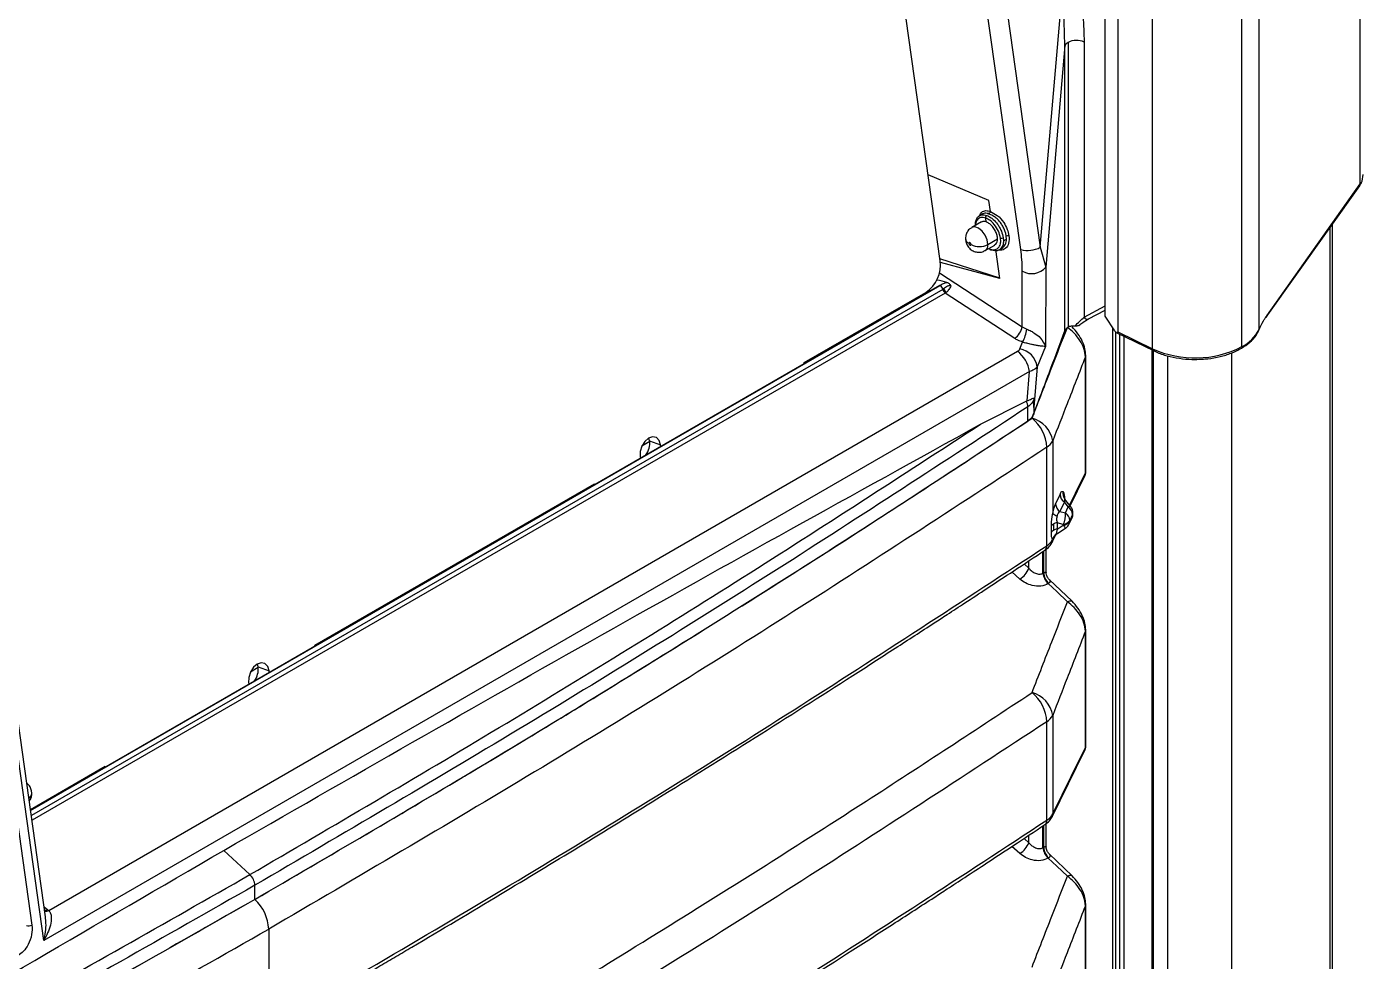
# Model space of a CAD drawing. Header units: millimetres. Extents: x -356 to 237, y 0 to 365.
# Drawn here: x -198.15 to -191.39, y 221.76 to 226.49 of the extents above; entities that cross this region are included whole.
import ezdxf

# ---------------------------------------------------------------- set-up
doc = ezdxf.new("R2010")
doc.units = ezdxf.units.MM

msp = doc.modelspace()

# ---------------------------------------------------------------- linework, layer by layer
at = {"color": 7, "linetype": 'Continuous', "lineweight": 25}
for p, q in [((-191.4011, 225.6903), (-191.4011, 231.466)), ((-191.9129, 224.9545), (-191.9129, 230.9479)), ((-192.4518, 224.8564), (-192.4518, 230.8498)), ((-191.9996, 224.8678), (-191.9996, 230.8612)), ((-192.6281, 230.7576), (-192.6281, 224.9418)), ((-192.6921, 225.0217), (-192.6921, 230.7207)), ((-193.5258, 225.3022), (-194.1119, 229.4783)), ((-193.1189, 225.3584), (-193.4863, 227.9768)), ((-193.3871, 227.9885), (-193.0197, 225.3701)), ((-193.0197, 225.3701), (-192.9042, 226.7061)), ((-192.8949, 226.3903), (-192.9042, 226.7061)), ((-192.8949, 226.3903), (-192.9918, 225.2693)), ((-192.8949, 224.9483), (-192.8949, 226.3903)), ((-192.8793, 226.4061), (-192.8793, 224.9656)), ((-192.7983, 226.4082), (-192.7983, 225.0162)), ((-191.3923, 225.7052), (-191.3861, 225.7381)), ((-193.28, 225.6067), (-193.5868, 225.7367)), ((-191.8768, 225.016), (-191.4041, 225.6817)), ((-191.874, 225.0242), (-191.4011, 225.6903)), ((-191.4027, 225.6838), (-191.394, 225.6986)), ((-191.4017, 225.6855), (-191.3999, 225.6921)), ((-193.2722, 225.5507), (-193.28, 225.6067)), ((-193.3116, 225.5394), (-193.3279, 225.5299)), ((-193.2847, 225.5396), (-193.2834, 225.5404)), ((-193.3177, 225.4983), (-193.3667, 225.47)), ((-193.2931, 225.4984), (-193.2959, 225.5181)), ((-191.5528, 214.2075), (-191.5528, 225.4723)), ((-191.5412, 214.2583), (-191.5412, 225.4886)), ((-193.2852, 225.384), (-193.2363, 225.4123)), ((-193.207, 225.418), (-193.206, 225.4032)), ((-193.206, 225.4032), (-193.191, 225.4119)), ((-193.191, 225.4119), (-193.192, 225.4267)), ((-193.2992, 225.3531), (-193.2502, 225.3814)), ((-193.2737, 225.3603), (-193.2805, 225.3639)), ((-193.2791, 225.3637), (-193.2738, 225.3606)), ((-193.2738, 225.3606), (-193.2747, 225.3672)), ((-193.2248, 225.2128), (-193.2452, 225.3582)), ((-193.2279, 225.3568), (-193.2117, 225.3661)), ((-193.0197, 225.3701), (-192.9918, 225.2693)), ((-193.2249, 225.2135), (-193.5273, 225.3124)), ((-193.2248, 225.2128), (-193.5248, 225.2924)), ((-192.9918, 225.2693), (-192.993, 224.8679)), ((-193.5298, 225.2414), (-193.1115, 224.9683)), ((-193.1115, 224.9683), (-193.1107, 225.2492)), ((-198.1272, 222.5226), (-193.5278, 225.1777)), ((-198.127, 222.5208), (-193.5261, 225.1769)), ((-193.5125, 225.1571), (-198.1234, 222.4953)), ((-193.5005, 225.1385), (-198.1201, 222.4717)), ((-194.2141, 224.7866), (-193.5989, 225.1418)), ((-193.5087, 225.1595), (-193.5125, 225.1571)), ((-193.1492, 224.9091), (-193.5005, 225.1385)), ((-198.0514, 221.9828), (-198.4837, 225.063)), ((-192.7983, 225.0162), (-192.6921, 225.0736)), ((-198.0601, 221.8632), (-198.505, 225.034)), ((-192.7759, 225.0075), (-192.6921, 225.0528)), ((-192.6429, 224.9477), (-192.6921, 225.0217)), ((-198.5456, 224.9724), (-198.1204, 221.942)), ((-193.1115, 224.9683), (-193.088, 224.9556)), ((-192.6539, 224.9643), (-192.6539, 213.2165)), ((-192.6397, 224.9443), (-192.6397, 213.1988)), ((-192.633, 224.9371), (-192.4477, 224.8473)), ((-192.6281, 224.9418), (-192.4518, 224.8564)), ((-192.617, 213.1878), (-192.617, 224.9293)), ((-193.1237, 224.8563), (-193.1095, 224.8908)), ((-192.993, 224.8679), (-193.0353, 224.7656)), ((-192.5967, 224.9195), (-192.5967, 213.1883)), ((-198.0354, 222.0151), (-193.1353, 224.8439)), ((-195.2918, 224.1599), (-194.1958, 224.7926)), ((-194.2001, 224.7947), (-194.1958, 224.7926)), ((-192.7916, 224.2288), (-192.7916, 224.8161)), ((-192.7899, 224.2362), (-192.7899, 224.8236)), ((-192.4551, 224.8508), (-192.4551, 213.1135)), ((-192.4507, 224.8487), (-192.4507, 213.1073)), ((-192.4497, 224.8482), (-192.4497, 213.1068)), ((-192.375, 213.0706), (-192.375, 224.8212)), ((-192.0533, 224.8351), (-192.0533, 213.1292)), ((-193.074, 224.7416), (-198.0601, 221.8632)), ((-194.2135, 224.7824), (-194.2141, 224.7866)), ((-193.0868, 224.5938), (-193.074, 224.7416)), ((-193.0353, 224.7656), (-193.0531, 224.5601)), ((-193.3226, 224.4748), (-193.091, 224.5922)), ((-193.091, 224.5922), (-193.0868, 224.5938)), ((-193.0829, 224.4913), (-193.0829, 224.563)), ((-193.0531, 224.5601), (-193.0531, 224.5276)), ((-194.9956, 224.3878), (-195.0355, 224.3648)), ((-194.996, 224.3915), (-194.9997, 224.4059)), ((-194.996, 224.3915), (-194.9403, 224.3707)), ((-192.957, 224.3908), (-192.957, 224.024)), ((-194.9397, 224.3632), (-194.9403, 224.3707)), ((-192.9866, 223.8608), (-192.9866, 224.3587)), ((-195.0443, 224.3106), (-195.0429, 224.3036)), ((-192.8695, 224.0628), (-192.795, 224.2143)), ((-196.6889, 223.3579), (-195.2747, 224.1743)), ((-195.2966, 224.1617), (-195.2918, 224.1599)), ((-195.2747, 224.1743), (-195.2741, 224.1701)), ((-192.9423, 224.0716), (-192.9199, 224.1199)), ((-192.898, 224.0822), (-192.9204, 224.034)), ((-192.8784, 224.0568), (-192.898, 224.0822)), ((-192.865, 224.057), (-192.8952, 224.0964)), ((-192.8926, 224.0262), (-192.8784, 224.0568)), ((-192.9204, 224.034), (-192.8926, 224.0262)), ((-192.8736, 223.9711), (-192.8594, 224.0016)), ((-192.8564, 224.0191), (-192.8706, 223.9886)), ((-192.8706, 223.9847), (-192.8564, 224.0152)), ((-192.8706, 223.9886), (-192.8706, 223.9847)), ((-192.8564, 224.0152), (-192.8564, 224.0191)), ((-192.8547, 224.0227), (-192.8547, 224.0266)), ((-192.964, 223.929), (-192.964, 223.9612)), ((-192.9604, 223.8778), (-192.9409, 223.9176)), ((-192.9536, 223.97), (-192.9536, 223.9379)), ((-192.9413, 223.9178), (-192.944, 223.9122)), ((-192.9035, 223.9686), (-192.9337, 223.977)), ((-192.9337, 223.977), (-192.9337, 223.9449)), ((-192.9337, 223.9449), (-192.9035, 223.9647)), ((-192.9328, 223.9232), (-192.8915, 223.9503)), ((-192.9035, 223.9647), (-192.9035, 223.9686)), ((-193.0777, 223.7463), (-193.0777, 223.7844)), ((-193.0076, 223.7205), (-193.0076, 223.8309)), ((-193.005, 223.8326), (-193.005, 223.722)), ((-193.0017, 223.7241), (-193.0017, 223.8348)), ((-192.9897, 223.7239), (-192.9897, 223.8441)), ((-193.1234, 223.6919), (-193.1633, 223.7278)), ((-193.1021, 223.7683), (-193.0777, 223.7463)), ((-193.0076, 223.7205), (-193.0056, 223.7217)), ((-192.8592, 223.5796), (-192.9749, 223.6897)), ((-192.7916, 222.8407), (-192.7916, 223.428)), ((-192.7899, 222.8481), (-192.7899, 223.4354)), ((-197.7667, 222.7312), (-196.6707, 223.3639)), ((-196.6883, 223.3537), (-196.6889, 223.3579)), ((-196.6749, 223.366), (-196.6707, 223.3639)), ((-196.9755, 223.2448), (-197.0154, 223.2218)), ((-196.9759, 223.2485), (-196.9796, 223.2629)), ((-196.9759, 223.2485), (-196.9202, 223.2277)), ((-196.9196, 223.2202), (-196.9202, 223.2277)), ((-197.0242, 223.1677), (-197.0228, 223.1606)), ((-192.9866, 222.4727), (-192.9866, 222.9706)), ((-192.957, 223.0027), (-192.957, 222.5042)), ((-192.9604, 222.4897), (-192.795, 222.8262)), ((-198.1279, 222.5272), (-197.7496, 222.7456)), ((-197.7714, 222.733), (-197.7667, 222.7312)), ((-197.7496, 222.7456), (-197.749, 222.7414)), ((-193.0076, 222.3324), (-193.0076, 222.4427)), ((-193.005, 222.4445), (-193.005, 222.3339)), ((-193.0017, 222.3359), (-193.0017, 222.4466)), ((-192.9897, 222.3357), (-192.9897, 222.456)), ((-193.1021, 222.3802), (-193.0777, 222.3582)), ((-193.0777, 222.3582), (-193.0777, 222.3963)), ((-197.0179, 222.1969), (-197.1502, 222.3194)), ((-193.1234, 222.3038), (-193.1633, 222.3397)), ((-193.0076, 222.3324), (-193.0056, 222.3336)), ((-192.8592, 222.1915), (-192.9749, 222.3016)), ((-196.9928, 222.0717), (-196.9928, 222.1433)), ((-198.0586, 222.0337), (-198.0418, 222.0205)), ((-192.7916, 221.4525), (-192.7916, 222.0398)), ((-192.7899, 221.46), (-192.7899, 222.0473)), ((-196.9226, 221.9218), (-196.9226, 221.4239))]:
    msp.add_line(p, q, dxfattribs=at)
at = {"color": 7, "linetype": 'Continuous', "lineweight": 25, "flags": 128}
for points in [[(-193.2852, 225.384), (-193.2888, 225.4072), (-193.2992, 225.4311), (-193.3147, 225.452), (-193.3329, 225.4667), (-193.3512, 225.473), (-193.3666, 225.4701)], [(-193.37, 225.384), (-193.3704, 225.3866), (-193.3716, 225.3893), (-193.3733, 225.3916), (-193.3753, 225.3932), (-193.3774, 225.3939), (-193.3791, 225.3936), (-193.3802, 225.3923), (-193.3807, 225.3902)], [(-193.3807, 225.3902), (-193.3802, 225.3876), (-193.3791, 225.3849), (-193.3774, 225.3826), (-193.3753, 225.381), (-193.3733, 225.3803), (-193.3716, 225.3806), (-193.3704, 225.3819), (-193.37, 225.384)], [(-194.9403, 224.3707), (-194.9478, 224.393), (-194.9619, 224.4073), (-194.9808, 224.4116), (-195.0013, 224.405), (-195.0205, 224.3886), (-195.0354, 224.3649), (-195.0438, 224.3375), (-195.0443, 224.3106)], [(-192.8717, 224.0657), (-192.8421, 224.126), (-192.7916, 224.2288)], [(-192.7916, 224.2288), (-192.7925, 224.2211), (-192.795, 224.2143)], [(-192.865, 224.057), (-192.8653, 224.0573), (-192.8673, 224.0584), (-192.8702, 224.0586), (-192.8739, 224.0581), (-192.8784, 224.0568)], [(-192.9571, 223.8907), (-192.9583, 223.8833), (-192.9604, 223.8777)], [(-192.8827, 223.5771), (-192.9367, 223.6285), (-192.9792, 223.6689)], [(-192.8827, 223.5771), (-192.8761, 223.5801), (-192.8701, 223.5818), (-192.865, 223.582), (-192.861, 223.5809), (-192.8593, 223.5796)], [(-196.9202, 223.2277), (-196.9276, 223.25), (-196.9418, 223.2644), (-196.9607, 223.2686), (-196.9812, 223.262), (-197.0004, 223.2456), (-197.0153, 223.2219), (-197.0237, 223.1946), (-197.0242, 223.1677)], [(-192.957, 222.5042), (-192.8644, 222.6926), (-192.7916, 222.8407)], [(-192.7916, 222.8407), (-192.7925, 222.833), (-192.795, 222.8262)], [(-192.957, 222.5042), (-192.958, 222.4965), (-192.9604, 222.4896)], [(-192.8827, 222.1889), (-192.9367, 222.2404), (-192.9792, 222.2808)], [(-192.8827, 222.1889), (-192.8761, 222.192), (-192.8701, 222.1937), (-192.865, 222.1939), (-192.861, 222.1928), (-192.8593, 222.1915)]]:
    msp.add_lwpolyline(points, dxfattribs=at)
at = {"color": 7, "linetype": 'Continuous', "lineweight": 25}
for centre, radius, start, end in [((-192.8366, 226.3232), 0.0932, 65.6937, 117.19415), ((-192.8623, 226.3737), 0.0366, 117.56522, 152.95642), ((-193.3695, 225.4167), 0.0288, 184.02046, 247.25616), ((-193.2158, 225.4343), 0.0185, 254.00927, 298.50455), ((-193.1832, 225.4103), 0.0186, 75.07568, 118.36598), ((-193.3276, 225.4659), 0.0922, 242.60981, 297.39019), ((-193.3163, 225.3795), 0.0315, 302.87498, 8.2563), ((-193.084, 225.4893), 0.1354, 255.08346, 298.36536), ((-193.6927, 225.2813), 0.1681, 303.90395, 7.13132), ((-193.0636, 225.3326), 0.0958, 240.5722, 318.58073), ((-193.5346, 225.1621), 0.0171, 59.89565, 66.379), ((-193.5431, 225.1506), 0.0313, 12.08657, 57.06562), ((-193.481, 225.1641), 0.0322, 192.47617, 232.71904), ((-193.4736, 225.1739), 0.038, 202.34791, 235.92251), ((-192.7823, 225.024), 0.0177, 206.039, 291.21309), ((-193.2017, 224.9841), 0.0915, 304.98949, 350.05837), ((-193.277, 224.9823), 0.1909, 331.38044, 351.98054), ((-192.8641, 224.9343), 0.0361, 94.61655, 121.06457), ((-192.095, 225.0499), 0.2056, 297.64512, 332.34906), ((-192.2375, 225.3309), 0.5206, 245.69264, 297.19491), ((-193.2319, 224.7165), 0.1599, 9.03421, 52.81366), ((-193.1412, 224.7508), 0.1069, 7.92072, 80.59539), ((-192.8074, 224.8236), 0.0175, 334.49543, 359.63055), ((-192.4425, 224.8551), 0.00944, 172.14836, 236.44814), ((-193.1468, 224.5611), 0.0639, 1.6484, 29.09726), ((-193.191, 224.3471), 0.2047, 3.25811, 50.81159), ((-193.0999, 224.366), 0.145, 9.88635, 74.7127), ((-195.0991, 224.3803), 0.1037, 324.24958, 6.19727), ((-193.0292, 224.4276), 0.081, 301.72248, 332.99135), ((-192.8399, 224.2362), 0.05, 333.8304, 359.99987), ((-192.8073, 224.2363), 0.0174, 334.46221, 359.84448), ((-192.8721, 224.1226), 0.0479, 183.21328, 237.37718), ((-192.8571, 224.1256), 0.0481, 169.01784, 217.17882), ((-192.8945, 224.0743), 0.0479, 183.21354, 237.37692), ((-192.9042, 224.0164), 0.0479, 3.21328, 57.37718), ((-192.9047, 224.0266), 0.05, 359.99983, 37.44659), ((-192.9235, 224.0602), 0.0493, 227.18382, 256.39707), ((-192.9805, 224.0129), 0.0888, 330.06473, 8.60201), ((-192.9077, 224.0125), 0.0441, 275.47039, 327.15534), ((-192.9077, 224.0086), 0.0441, 275.47078, 327.15794), ((-192.9184, 223.9859), 0.0479, 3.21328, 57.37718), ((-192.9027, 223.9845), 0.0321, 335.2635, 0.27751), ((-192.9047, 224.0227), 0.05, 335.10325, 359.99828), ((-192.8885, 224.0151), 0.0321, 335.26697, 0.27403), ((-192.8722, 224.0266), 0.0175, 334.49064, 359.81391), ((-192.8722, 224.0227), 0.0175, 334.49472, 359.80983), ((-192.9368, 223.9395), 0.0348, 118.88133, 141.55467), ((-192.9367, 223.9073), 0.0349, 118.89935, 141.53666), ((-192.9073, 223.8803), 0.0516, 123.46807, 168.43854), ((-192.9071, 223.8803), 0.0511, 123.41129, 168.23768), ((-192.9227, 223.9145), 0.0635, 99.90826, 119.05959), ((-192.9227, 223.8824), 0.0635, 99.90751, 119.05433), ((-192.9145, 223.9037), 0.0307, 145.34558, 163.80259), ((-192.8552, 223.9926), 0.0557, 210.09588, 229.3976), ((-192.9189, 223.9921), 0.05, 303.22985, 335.10364), ((-193.0117, 223.8584), 0.0252, 306.52864, 5.59113), ((-193.1818, 223.7874), 0.1119, 301.43214, 338.4422), ((-192.9321, 223.7254), 0.0736, 182.92464, 230.21081), ((-192.9332, 223.725), 0.0718, 182.32876, 230.77278), ((-192.932, 223.7236), 0.0697, 179.6151, 229.66407), ((-192.8074, 223.4355), 0.0175, 334.49354, 359.63244), ((-197.079, 223.2373), 0.1037, 324.24994, 6.19672), ((-193.191, 222.959), 0.2047, 3.25799, 50.81152), ((-193.0999, 222.9778), 0.145, 9.88648, 74.71258), ((-193.0292, 223.0395), 0.081, 301.72305, 332.99182), ((-192.8399, 222.8481), 0.05, 333.8304, 359.99987), ((-192.8073, 222.8482), 0.0174, 334.46411, 359.84454), ((-198.15, 222.6093), 0.029, 299.31383, 354.84905), ((-193.0117, 222.4702), 0.0252, 306.4922, 5.62867), ((-193.1818, 222.3993), 0.1119, 301.43187, 338.44307), ((-192.9321, 222.3373), 0.0736, 182.92402, 230.21194), ((-192.9332, 222.3368), 0.0718, 182.32876, 230.77278), ((-192.932, 222.3355), 0.0697, 179.6151, 229.66407), ((-197.071, 222.1393), 0.0783, 2.92759, 47.32566), ((-198.0595, 222.0521), 0.0362, 275.30514, 299.23211), ((-197.1416, 221.9106), 0.2193, 2.92689, 47.31947), ((-192.8074, 222.0474), 0.0175, 334.49543, 359.63055), ((-198.051, 222.0474), 0.0359, 262.77134, 295.83011), ((-198.138, 221.9745), 0.037, 254.01662, 298.49243)]:
    msp.add_arc(centre, radius, start, end, dxfattribs=at)
for points, knots in [([(-192.8239, 226.717), (-192.8157, 226.6574), (-192.8017, 226.5548), (-192.7993, 226.4514), (-192.7983, 226.4082)], [0, 0, 0, 0, 0.581892, 1, 1, 1, 1]), ([(-191.4064, 225.6799), (-191.4054, 225.6807), (-191.4035, 225.6823), (-191.4023, 225.6844), (-191.4017, 225.6855)], [0, 0, 0, 0, 0.506279, 1, 1, 1, 1]), ([(-191.4044, 225.6819), (-191.4039, 225.6824), (-191.4018, 225.6846), (-191.4014, 225.6878), (-191.4011, 225.6903)], [0, 0, 0, 0, 0.223462, 1, 1, 1, 1]), ([(-191.4011, 225.6903), (-191.4009, 225.6906), (-191.4005, 225.6912), (-191.4, 225.6918), (-191.3999, 225.6921)], [0, 0, 0, 0, 0.561069, 1, 1, 1, 1]), ([(-191.3999, 225.6921), (-191.3983, 225.6945), (-191.3955, 225.6987), (-191.3933, 225.7033), (-191.3923, 225.7052)], [0, 0, 0, 0, 0.570343, 1, 1, 1, 1]), ([(-193.327, 225.5295), (-193.3241, 225.5364), (-193.3182, 225.5504), (-193.294, 225.5578), (-193.2791, 225.5534), (-193.2714, 225.5511)], [0, 0, 0, 0, 0.317397, 0.645995, 1, 1, 1, 1]), ([(-193.3267, 225.5296), (-193.3233, 225.5315), (-193.3164, 225.5353), (-193.3032, 225.5351), (-193.2948, 225.5324), (-193.29, 225.5309)], [0, 0, 0, 0, 0.305351, 0.609013, 1, 1, 1, 1]), ([(-193.2834, 225.5404), (-193.2913, 225.5421), (-193.3023, 225.5444), (-193.3112, 225.5386), (-193.3137, 225.537)], [0, 0, 0, 0, 0.725436, 1, 1, 1, 1]), ([(-193.2721, 225.5503), (-193.2721, 225.5497), (-193.2721, 225.5484), (-193.2729, 225.5465), (-193.2743, 225.5447), (-193.2767, 225.5426), (-193.2802, 225.5407), (-193.2832, 225.54), (-193.2847, 225.5396)], [0, 0, 0, 0, 0.101449, 0.21297, 0.339641, 0.485048, 0.740911, 1, 1, 1, 1]), ([(-193.192, 225.4267), (-193.1932, 225.4326), (-193.1955, 225.445), (-193.2026, 225.4634), (-193.2123, 225.4818), (-193.2244, 225.4988), (-193.2386, 225.5142), (-193.2525, 225.5252), (-193.2678, 225.5345), (-193.2782, 225.5376), (-193.2847, 225.5396)], [0, 0, 0, 0, 0.1177394, 0.2460299, 0.3823711, 0.5232584, 0.6519166, 0.7901589, 0.8672348, 1, 1, 1, 1]), ([(-193.2722, 225.5507), (-193.2602, 225.5449), (-193.2335, 225.5319), (-193.2058, 225.4985), (-193.186, 225.463), (-193.1808, 225.4393), (-193.1784, 225.4283)], [0, 0, 0, 0, 0.2458867, 0.5497592, 0.7907333, 1, 1, 1, 1]), ([(-193.2721, 225.5503), (-193.2721, 225.5504), (-193.2722, 225.5505), (-193.2722, 225.5506), (-193.2722, 225.5507)], [0, 0, 0, 0, 0.562085, 1, 1, 1, 1]), ([(-193.3661, 225.4693), (-193.3704, 225.4669), (-193.3809, 225.4609), (-193.3916, 225.4453), (-193.3975, 225.4287), (-193.398, 225.4185), (-193.3982, 225.4146)], [0, 0, 0, 0, 0.219538, 0.539874, 0.826786, 1, 1, 1, 1]), ([(-193.3271, 225.5304), (-193.3288, 225.5289), (-193.3326, 225.5255), (-193.3413, 225.5189), (-193.3472, 225.5047), (-193.3505, 225.4907), (-193.3499, 225.4821), (-193.3498, 225.4798)], [0, 0, 0, 0, 0.114993, 0.265405, 0.555166, 0.879502, 1, 1, 1, 1]), ([(-193.2959, 225.5181), (-193.3042, 225.5204), (-193.3203, 225.5249), (-193.3413, 225.5097), (-193.3472, 225.4928), (-193.3468, 225.4836), (-193.3467, 225.4816)], [0, 0, 0, 0, 0.325918, 0.634382, 0.919203, 1, 1, 1, 1]), ([(-193.3318, 225.5267), (-193.3316, 225.527), (-193.3306, 225.5287), (-193.3285, 225.5292), (-193.3267, 225.5296)], [0, 0, 0, 0, 0.1756266, 1, 1, 1, 1]), ([(-193.2931, 225.4984), (-193.2988, 225.5003), (-193.3075, 225.5033), (-193.3149, 225.4985), (-193.3175, 225.4969)], [0, 0, 0, 0, 0.656913, 1, 1, 1, 1]), ([(-193.2959, 225.5181), (-193.296, 225.5193), (-193.296, 225.5211), (-193.2955, 225.5236), (-193.2948, 225.5255), (-193.2938, 225.5273), (-193.2924, 225.5292), (-193.2909, 225.5303), (-193.29, 225.5309)], [0, 0, 0, 0, 0.23699, 0.371551, 0.510473, 0.647824, 0.777797, 1, 1, 1, 1]), ([(-193.2209, 225.4165), (-193.2237, 225.4283), (-193.2298, 225.4534), (-193.2497, 225.4837), (-193.2722, 225.5067), (-193.2886, 225.5146), (-193.2959, 225.5181)], [0, 0, 0, 0, 0.274407, 0.587294, 0.815542, 1, 1, 1, 1]), ([(-193.2363, 225.4123), (-193.2368, 225.4182), (-193.2378, 225.4314), (-193.2454, 225.4513), (-193.2576, 225.4713), (-193.2734, 225.4886), (-193.2871, 225.4954), (-193.2931, 225.4984)], [0, 0, 0, 0, 0.165174, 0.365008, 0.580002, 0.814869, 1, 1, 1, 1]), ([(-193.29, 225.5309), (-193.2841, 225.5283), (-193.2724, 225.523), (-193.254, 225.5084), (-193.2381, 225.4908), (-193.2252, 225.4706), (-193.2137, 225.4479), (-193.2097, 225.4297), (-193.207, 225.418)], [0, 0, 0, 0, 0.133422, 0.262301, 0.479544, 0.619272, 0.754704, 1, 1, 1, 1]), ([(-193.3982, 225.4146), (-193.3977, 225.408), (-193.3965, 225.3942), (-193.3866, 225.3739), (-193.3708, 225.3571), (-193.3502, 225.3465), (-193.3282, 225.3437), (-193.3101, 225.3465), (-193.3019, 225.3524), (-193.2997, 225.3539)], [0, 0, 0, 0, 0.141, 0.296824, 0.472076, 0.627094, 0.783432, 0.943602, 1, 1, 1, 1]), ([(-193.2738, 225.3606), (-193.2652, 225.3585), (-193.2484, 225.3543), (-193.2265, 225.3698), (-193.2192, 225.393), (-193.2203, 225.4084), (-193.2209, 225.4165)], [0, 0, 0, 0, 0.265788, 0.518575, 0.746613, 1, 1, 1, 1]), ([(-193.2513, 225.3823), (-193.2491, 225.3832), (-193.2426, 225.3859), (-193.2375, 225.3979), (-193.2367, 225.4073), (-193.2363, 225.4123)], [0, 0, 0, 0, 0.1938195, 0.5762608, 1, 1, 1, 1]), ([(-193.1784, 225.4283), (-193.1776, 225.4157), (-193.1761, 225.3921), (-193.1929, 225.363), (-193.2156, 225.3535), (-193.2273, 225.3557), (-193.231, 225.3564)], [0, 0, 0, 0, 0.35464, 0.66409, 0.8934, 1, 1, 1, 1]), ([(-193.206, 225.4032), (-193.2064, 225.3946), (-193.2073, 225.3783), (-193.2179, 225.3659), (-193.2229, 225.3601)], [0, 0, 0, 0, 0.528798, 1, 1, 1, 1]), ([(-193.2112, 225.3665), (-193.2053, 225.3724), (-193.1929, 225.385), (-193.1917, 225.4026), (-193.191, 225.4119)], [0, 0, 0, 0, 0.4771039, 1, 1, 1, 1]), ([(-193.2655, 225.3559), (-193.2661, 225.3556), (-193.2673, 225.355), (-193.2692, 225.3549), (-193.2708, 225.3555), (-193.2723, 225.3567), (-193.2734, 225.3585), (-193.2737, 225.36), (-193.2738, 225.3606)], [0, 0, 0, 0, 0.178828, 0.337617, 0.479368, 0.609269, 0.834075, 1, 1, 1, 1]), ([(-193.2229, 225.3601), (-193.228, 225.3572), (-193.2366, 225.3522), (-193.2518, 225.352), (-193.2606, 225.3545), (-193.2655, 225.3559)], [0, 0, 0, 0, 0.386914, 0.656125, 1, 1, 1, 1]), ([(-193.1107, 225.2492), (-193.1112, 225.2689), (-193.1121, 225.3054), (-193.1167, 225.3417), (-193.1189, 225.3584)], [0, 0, 0, 0, 0.538072, 1, 1, 1, 1]), ([(-193.4919, 225.1924), (-193.5085, 225.1972), (-193.5258, 225.2022), (-193.5436, 225.2046), (-193.5444, 225.2047)], [0, 0, 0, 0, 0.956446, 1, 1, 1, 1]), ([(-193.5278, 225.1777), (-193.5218, 225.1812), (-193.5104, 225.1877), (-193.4978, 225.1909), (-193.4919, 225.1924)], [0, 0, 0, 0, 0.53259, 1, 1, 1, 1]), ([(-193.4725, 225.1757), (-193.4738, 225.1759), (-193.4764, 225.1763), (-193.4807, 225.1759), (-193.4851, 225.1748), (-193.4914, 225.1722), (-193.4991, 225.1667), (-193.5054, 225.162), (-193.5087, 225.1595)], [0, 0, 0, 0, 0.093723, 0.197364, 0.308894, 0.427846, 0.69214, 1, 1, 1, 1]), ([(-193.4949, 225.1425), (-193.4959, 225.1416), (-193.4977, 225.1402), (-193.4997, 225.139), (-193.5005, 225.1385)], [0, 0, 0, 0, 0.569221, 1, 1, 1, 1]), ([(-193.4725, 225.1757), (-193.4738, 225.1723), (-193.4765, 225.1656), (-193.4819, 225.1566), (-193.4879, 225.1487), (-193.4926, 225.1445), (-193.4949, 225.1425)], [0, 0, 0, 0, 0.271406, 0.532765, 0.777215, 1, 1, 1, 1]), ([(-193.4919, 225.1924), (-193.4899, 225.1917), (-193.4859, 225.1902), (-193.4788, 225.1849), (-193.475, 225.1794), (-193.4725, 225.1757)], [0, 0, 0, 0, 0.239013, 0.485296, 1, 1, 1, 1]), ([(-192.8449, 224.9717), (-192.8367, 224.9799), (-192.8215, 224.9951), (-192.8056, 225.0096), (-192.7983, 225.0162)], [0, 0, 0, 0, 0.538261, 1, 1, 1, 1]), ([(-192.8255, 224.9745), (-192.8185, 224.9798), (-192.8029, 224.9916), (-192.786, 225.0016), (-192.7766, 225.0071)], [0, 0, 0, 0, 0.4481747, 1, 1, 1, 1]), ([(-191.9129, 224.9545), (-191.9059, 224.9689), (-191.8964, 224.9883), (-191.8829, 225.0113), (-191.8769, 225.0201), (-191.874, 225.0242)], [0, 0, 0, 0, 0.601689, 0.810185, 1, 1, 1, 1]), ([(-191.8769, 225.0161), (-191.8767, 225.0164), (-191.8756, 225.0174), (-191.8746, 225.0203), (-191.8742, 225.0229), (-191.874, 225.0242)], [0, 0, 0, 0, 0.1027674, 0.5171668, 1, 1, 1, 1]), ([(-193.088, 224.9556), (-193.0844, 224.9542), (-193.0771, 224.9513), (-193.0634, 224.9447), (-193.0435, 224.9328), (-193.0141, 224.91), (-193.0009, 224.8835), (-192.993, 224.8679)], [0, 0, 0, 0, 0.087039, 0.178366, 0.342057, 0.61178, 1, 1, 1, 1]), ([(-193.0616, 224.5058), (-193.0282, 224.5916), (-192.9687, 224.7447), (-192.909, 224.8978), (-192.8827, 224.9652)], [0, 0, 0, 0, 0.5602198, 1, 1, 1, 1]), ([(-193.0531, 224.5276), (-193.0235, 224.6061), (-192.9709, 224.7464), (-192.9181, 224.8866), (-192.8949, 224.9483)], [0, 0, 0, 0, 0.560199, 1, 1, 1, 1]), ([(-192.8793, 224.9656), (-192.8827, 224.9633), (-192.8895, 224.959), (-192.8931, 224.9518), (-192.8949, 224.9483)], [0, 0, 0, 0, 0.5126152, 1, 1, 1, 1]), ([(-192.7916, 224.8161), (-192.7935, 224.8301), (-192.7973, 224.8595), (-192.8189, 224.8998), (-192.847, 224.9365), (-192.871, 224.9557), (-192.8827, 224.9652)], [0, 0, 0, 0, 0.234498, 0.489848, 0.749258, 1, 1, 1, 1]), ([(-192.8449, 224.9717), (-192.8513, 224.9719), (-192.8632, 224.9723), (-192.8742, 224.9677), (-192.8793, 224.9656)], [0, 0, 0, 0, 0.538723, 1, 1, 1, 1]), ([(-192.7899, 224.8235), (-192.7908, 224.8348), (-192.7928, 224.8594), (-192.8069, 224.8965), (-192.8282, 224.9344), (-192.8488, 224.9565), (-192.8592, 224.9677)], [0, 0, 0, 0, 0.207633, 0.450372, 0.719071, 1, 1, 1, 1]), ([(-192.8215, 224.9782), (-192.8228, 224.977), (-192.8257, 224.9743), (-192.8315, 224.9724), (-192.838, 224.9714), (-192.8425, 224.9716), (-192.8449, 224.9717)], [0, 0, 0, 0, 0.210706, 0.462652, 0.721595, 1, 1, 1, 1]), ([(-192.6429, 224.9477), (-192.6401, 224.9431), (-192.637, 224.938), (-192.6306, 224.9362), (-192.6289, 224.9374), (-192.6282, 224.9394), (-192.6282, 224.941), (-192.6281, 224.9418)], [0, 0, 0, 0, 0.648984, 0.732187, 0.801664, 0.887977, 1, 1, 1, 1]), ([(-192.2023, 224.8047), (-192.1923, 224.8051), (-192.1615, 224.8063), (-192.1113, 224.816), (-192.054, 224.8333), (-192.003, 224.8573), (-191.9604, 224.8872), (-191.9305, 224.9184), (-191.9186, 224.9408), (-191.9141, 224.9491)], [0, 0, 0, 0, 0.088354, 0.275018, 0.453419, 0.620568, 0.774815, 0.916112, 1, 1, 1, 1]), ([(-193.1095, 224.8908), (-193.1174, 224.8936), (-193.1313, 224.8983), (-193.1439, 224.9059), (-193.1492, 224.9091)], [0, 0, 0, 0, 0.5728603, 1, 1, 1, 1]), ([(-192.993, 224.8679), (-192.9978, 224.8683), (-193.0103, 224.8694), (-193.0285, 224.872), (-193.0476, 224.8753), (-193.0668, 224.8791), (-193.084, 224.8832), (-193.0988, 224.8873), (-193.106, 224.8897), (-193.1095, 224.8908)], [0, 0, 0, 0, 0.1198762, 0.317293, 0.4626056, 0.6105259, 0.8102744, 0.9070126, 1, 1, 1, 1]), ([(-193.1353, 224.8439), (-193.1324, 224.8458), (-193.1276, 224.849), (-193.1249, 224.8542), (-193.1237, 224.8563)], [0, 0, 0, 0, 0.582933, 1, 1, 1, 1]), ([(-192.7916, 224.8161), (-192.8225, 224.7367), (-192.8777, 224.595), (-192.9328, 224.4533), (-192.957, 224.3908)], [0, 0, 0, 0, 0.559795, 1, 1, 1, 1]), ([(-192.4477, 224.8473), (-192.4386, 224.8431), (-192.4112, 224.8307), (-192.3622, 224.8159), (-192.3006, 224.8054), (-192.2466, 224.8014), (-192.2138, 224.8038), (-192.2023, 224.8047)], [0, 0, 0, 0, 0.119542, 0.357778, 0.607365, 0.862748, 1, 1, 1, 1]), ([(-193.0353, 224.7656), (-193.0404, 224.7603), (-193.0513, 224.7492), (-193.0662, 224.7443), (-193.074, 224.7416)], [0, 0, 0, 0, 0.470687, 1, 1, 1, 1]), ([(-193.0868, 224.5938), (-193.079, 224.5967), (-193.0683, 224.6009), (-193.0581, 224.6066), (-193.0529, 224.608), (-193.0515, 224.6062), (-193.0513, 224.6047), (-193.0513, 224.6037), (-193.0513, 224.6031)], [0, 0, 0, 0, 0.589764, 0.815101, 0.886519, 0.928074, 0.959523, 1, 1, 1, 1]), ([(-193.0513, 224.6031), (-193.0547, 224.5953), (-193.0616, 224.5791), (-193.0757, 224.5685), (-193.0829, 224.563)], [0, 0, 0, 0, 0.484625, 1, 1, 1, 1]), ([(-193.0531, 224.5601), (-193.0527, 224.5682), (-193.052, 224.5825), (-193.0515, 224.5968), (-193.0513, 224.6031)], [0, 0, 0, 0, 0.560057, 1, 1, 1, 1]), ([(-193.0829, 224.563), (-193.5054, 224.2865), (-194.3556, 223.7303), (-195.6594, 222.9238), (-196.5466, 222.4045), (-196.9928, 222.1433)], [0, 0, 0, 0, 0.3293725, 0.6627466, 1, 1, 1, 1]), ([(-193.0531, 224.5276), (-193.0565, 224.5204), (-193.0636, 224.5059), (-193.0764, 224.4962), (-193.0829, 224.4912)], [0, 0, 0, 0, 0.491414, 1, 1, 1, 1]), ([(-197.1502, 222.3194), (-196.5136, 222.6847), (-195.2435, 223.4134), (-193.9618, 224.1216), (-193.3226, 224.4748)], [0, 0, 0, 0, 0.50121, 1, 1, 1, 1]), ([(-197.0179, 222.1969), (-196.5968, 222.4432), (-195.7593, 222.9331), (-194.527, 223.6923), (-193.7225, 224.215), (-193.3226, 224.4748)], [0, 0, 0, 0, 0.337075, 0.670421, 1, 1, 1, 1]), ([(-196.9929, 222.0718), (-196.6153, 222.2922), (-195.8639, 222.7309), (-194.835, 223.3624), (-193.9018, 223.9527), (-193.3409, 224.3219), (-193.0616, 224.5058)], [0, 0, 0, 0, 0.283627, 0.564425, 0.783087, 1, 1, 1, 1]), ([(-196.9928, 222.0716), (-196.6174, 222.2907), (-195.8702, 222.7268), (-194.847, 223.3546), (-193.9187, 223.9415), (-193.3608, 224.3085), (-193.0829, 224.4912)], [0, 0, 0, 0, 0.28355, 0.564376, 0.783069, 1, 1, 1, 1]), ([(-192.9866, 224.3587), (-193.4118, 224.0803), (-194.2674, 223.52), (-195.58, 222.7077), (-196.4732, 222.1848), (-196.9226, 221.9218)], [0, 0, 0, 0, 0.3293339, 0.6626655, 1, 1, 1, 1]), ([(-192.9199, 224.1199), (-192.9177, 224.1266), (-192.9147, 224.1357), (-192.9064, 224.1349), (-192.9043, 224.1347)], [0, 0, 0, 0, 0.746573, 1, 1, 1, 1]), ([(-192.9043, 224.1347), (-192.9024, 224.1299), (-192.8978, 224.1182), (-192.8981, 224.1056), (-192.8982, 224.0982)], [0, 0, 0, 0, 0.412543, 1, 1, 1, 1]), ([(-192.957, 224.024), (-192.9548, 224.0338), (-192.9512, 224.0501), (-192.9449, 224.0655), (-192.9423, 224.0716)], [0, 0, 0, 0, 0.601282, 1, 1, 1, 1]), ([(-192.8954, 224.0965), (-192.8958, 224.0967), (-192.8972, 224.0971), (-192.898, 224.09), (-192.898, 224.0858), (-192.898, 224.0822)], [0, 0, 0, 0, 0.079853, 0.239043, 1, 1, 1, 1]), ([(-192.964, 223.9612), (-192.9636, 223.9712), (-192.963, 223.9867), (-192.9598, 224.0076), (-192.958, 224.0185), (-192.957, 224.024)], [0, 0, 0, 0, 0.473273, 0.736642, 1, 1, 1, 1]), ([(-192.9351, 224.0122), (-192.9358, 224.0091), (-192.9372, 224.0029), (-192.9377, 223.9937), (-192.9366, 223.9849), (-192.9346, 223.9797), (-192.9337, 223.977)], [0, 0, 0, 0, 0.268601, 0.53453, 0.762735, 1, 1, 1, 1]), ([(-192.9204, 224.034), (-192.9237, 224.0311), (-192.9288, 224.0268), (-192.9331, 224.0188), (-192.9344, 224.0145), (-192.9351, 224.0122)], [0, 0, 0, 0, 0.489, 0.741731, 1, 1, 1, 1]), ([(-192.9579, 223.8906), (-192.9596, 223.8957), (-192.9639, 223.9081), (-192.964, 223.9212), (-192.964, 223.929)], [0, 0, 0, 0, 0.408345, 1, 1, 1, 1]), ([(-192.9409, 223.9176), (-192.9408, 223.9175), (-192.9405, 223.9164), (-192.937, 223.9213), (-192.9346, 223.9224), (-192.933, 223.9231)], [0, 0, 0, 0, 0.026923, 0.323403, 1, 1, 1, 1]), ([(-192.9337, 223.9449), (-192.9346, 223.9423), (-192.9361, 223.9378), (-192.9374, 223.9316), (-192.9378, 223.9266), (-192.9363, 223.9242), (-192.9358, 223.9233)], [0, 0, 0, 0, 0.361499, 0.636928, 0.85896, 1, 1, 1, 1]), ([(-192.9358, 223.9233), (-192.9357, 223.9232), (-192.9355, 223.9231), (-192.9353, 223.923), (-192.9352, 223.9229)], [0, 0, 0, 0, 0.586733, 1, 1, 1, 1]), ([(-192.9352, 223.9229), (-192.9345, 223.9228), (-192.9336, 223.9226), (-192.933, 223.9232), (-192.9329, 223.9233)], [0, 0, 0, 0, 0.7521282, 1, 1, 1, 1]), ([(-196.9226, 221.4239), (-196.4733, 221.6869), (-195.58, 222.2098), (-194.2674, 223.0221), (-193.4118, 223.5824), (-192.9866, 223.8608)], [0, 0, 0, 0, 0.337311, 0.670686, 1, 1, 1, 1]), ([(-192.9967, 223.8381), (-192.9885, 223.8442), (-192.9738, 223.8551), (-192.9645, 223.8708), (-192.9604, 223.8778)], [0, 0, 0, 0, 0.555927, 1, 1, 1, 1]), ([(-192.9866, 223.8608), (-192.9805, 223.8652), (-192.9691, 223.8734), (-192.9615, 223.8851), (-192.9579, 223.8906)], [0, 0, 0, 0, 0.53027, 1, 1, 1, 1]), ([(-192.9571, 223.8907), (-192.9572, 223.8907), (-192.9575, 223.8906), (-192.9577, 223.8906), (-192.9579, 223.8906)], [0, 0, 0, 0, 0.545174, 1, 1, 1, 1]), ([(-192.944, 223.9122), (-192.9462, 223.9074), (-192.9496, 223.8997), (-192.955, 223.8932), (-192.9571, 223.8907)], [0, 0, 0, 0, 0.624483, 1, 1, 1, 1]), ([(-196.9329, 221.401), (-196.8767, 221.4335), (-196.7746, 221.4926), (-196.6369, 221.5727), (-196.5285, 221.6361), (-196.4396, 221.6882), (-196.3596, 221.7353), (-196.2793, 221.7826), (-196.0756, 221.9031), (-195.6337, 222.1667), (-194.8885, 222.6212), (-194.2248, 223.039), (-193.7595, 223.3384), (-193.6003, 223.4415), (-193.4832, 223.5178), (-193.3941, 223.576), (-193.2819, 223.6496), (-193.1468, 223.7386), (-193.0493, 223.8032), (-192.9967, 223.8381)], [0, 0, 0, 0, 0.042069, 0.076456, 0.103187, 0.123435, 0.143202, 0.163348, 0.183831, 0.296541, 0.496695, 0.749361, 0.804605, 0.855199, 0.872214, 0.895197, 0.92417, 0.959112, 1, 1, 1, 1]), ([(-193.0777, 223.7463), (-193.076, 223.7443), (-193.0739, 223.7418), (-193.0715, 223.7394), (-193.0709, 223.7387), (-193.0707, 223.7386), (-193.0707, 223.7385), (-193.0681, 223.7361), (-193.0601, 223.7291), (-193.0478, 223.722), (-193.0347, 223.7178), (-193.025, 223.7166), (-193.0158, 223.7171), (-193.0102, 223.7194), (-193.0076, 223.7205)], [0, 0, 0, 0, 0.097067, 0.122198, 0.128845, 0.130682, 0.131235, 0.131533, 0.264072, 0.526557, 0.659069, 0.775803, 0.8936, 1, 1, 1, 1]), ([(-193.0056, 223.7217), (-193.0055, 223.7217), (-193.0053, 223.7219), (-193.0051, 223.722), (-193.005, 223.722)], [0, 0, 0, 0, 0.563054, 1, 1, 1, 1]), ([(-193.005, 223.722), (-193.0044, 223.7224), (-193.0033, 223.7231), (-193.0022, 223.7238), (-193.0017, 223.7241)], [0, 0, 0, 0, 0.563917, 1, 1, 1, 1]), ([(-193.0017, 223.7241), (-192.9998, 223.725), (-192.9967, 223.7264), (-192.9905, 223.7279), (-192.9905, 223.7251), (-192.9905, 223.7239)], [0, 0, 0, 0, 0.495345, 0.788221, 1, 1, 1, 1]), ([(-192.9747, 223.6896), (-192.9787, 223.6943), (-192.9848, 223.7016), (-192.989, 223.7141), (-192.9895, 223.7211), (-192.9897, 223.7246)], [0, 0, 0, 0, 0.467452, 0.729132, 1, 1, 1, 1]), ([(-192.9792, 223.6689), (-192.9914, 223.6637), (-193.0176, 223.6526), (-193.0587, 223.6576), (-193.0953, 223.6703), (-193.1142, 223.6848), (-193.1234, 223.6919)], [0, 0, 0, 0, 0.254584, 0.542165, 0.775246, 1, 1, 1, 1]), ([(-192.9786, 223.6693), (-192.9787, 223.6692), (-192.9789, 223.6691), (-192.9791, 223.669), (-192.9792, 223.6689)], [0, 0, 0, 0, 0.557243, 1, 1, 1, 1]), ([(-192.9771, 223.6704), (-192.9774, 223.6702), (-192.9779, 223.6699), (-192.9784, 223.6695), (-192.9786, 223.6693)], [0, 0, 0, 0, 0.556358, 1, 1, 1, 1]), ([(-192.975, 223.6896), (-192.9747, 223.6894), (-192.9716, 223.6875), (-192.9691, 223.6812), (-192.9722, 223.6743), (-192.9754, 223.6719), (-192.9771, 223.6704)], [0, 0, 0, 0, 0.046394, 0.479952, 0.707046, 1, 1, 1, 1]), ([(-193.0616, 223.1177), (-193.0282, 223.2035), (-192.9687, 223.3566), (-192.909, 223.5097), (-192.8827, 223.5771)], [0, 0, 0, 0, 0.560221, 1, 1, 1, 1]), ([(-192.7916, 223.428), (-192.7935, 223.442), (-192.7973, 223.4714), (-192.8189, 223.5116), (-192.847, 223.5484), (-192.871, 223.5676), (-192.8827, 223.5771)], [0, 0, 0, 0, 0.234498, 0.489851, 0.749259, 1, 1, 1, 1]), ([(-192.7899, 223.4354), (-192.7908, 223.4467), (-192.7928, 223.4713), (-192.8069, 223.5084), (-192.8282, 223.5463), (-192.8488, 223.5683), (-192.8592, 223.5796)], [0, 0, 0, 0, 0.207633, 0.450369, 0.719073, 1, 1, 1, 1]), ([(-192.7916, 223.428), (-192.8225, 223.3486), (-192.8777, 223.2069), (-192.9328, 223.0651), (-192.957, 223.0027)], [0, 0, 0, 0, 0.559796, 1, 1, 1, 1]), ([(-196.9929, 220.6837), (-196.6153, 220.9041), (-195.8639, 221.3427), (-194.835, 221.9742), (-193.9018, 222.5646), (-193.3409, 222.9338), (-193.0616, 223.1177)], [0, 0, 0, 0, 0.2836267, 0.5644251, 0.7830872, 1, 1, 1, 1]), ([(-192.9866, 222.9706), (-193.4118, 222.6922), (-194.2674, 222.1318), (-195.58, 221.3196), (-196.4732, 220.7967), (-196.9226, 220.5336)], [0, 0, 0, 0, 0.329334, 0.662665, 1, 1, 1, 1]), ([(-198.1211, 222.6067), (-198.1217, 222.6132), (-198.123, 222.6271), (-198.1316, 222.6461), (-198.1417, 222.6555), (-198.1465, 222.6599)], [0, 0, 0, 0, 0.324757, 0.683683, 1, 1, 1, 1]), ([(-198.1338, 222.5696), (-198.1318, 222.572), (-198.1257, 222.5794), (-198.1219, 222.5927), (-198.1213, 222.6028), (-198.1211, 222.6067)], [0, 0, 0, 0, 0.234447, 0.711804, 1, 1, 1, 1]), ([(-192.9866, 222.4727), (-192.9803, 222.4773), (-192.9683, 222.4858), (-192.9606, 222.4983), (-192.957, 222.5042)], [0, 0, 0, 0, 0.5315867, 1, 1, 1, 1]), ([(-196.9329, 220.0129), (-196.8767, 220.0454), (-196.7746, 220.1045), (-196.6369, 220.1846), (-196.5285, 220.248), (-196.4396, 220.3001), (-196.3596, 220.3471), (-196.2793, 220.3945), (-196.0756, 220.5149), (-195.6337, 220.7786), (-194.8885, 221.2331), (-194.2248, 221.6508), (-193.7595, 221.9502), (-193.6003, 222.0534), (-193.4832, 222.1297), (-193.3941, 222.1879), (-193.2819, 222.2615), (-193.1468, 222.3504), (-193.0493, 222.4151), (-192.9967, 222.45)], [0, 0, 0, 0, 0.042069, 0.076456, 0.103187, 0.123435, 0.143202, 0.163348, 0.183831, 0.296541, 0.496695, 0.749361, 0.804605, 0.855199, 0.872214, 0.895197, 0.92417, 0.959112, 1, 1, 1, 1]), ([(-196.9226, 220.0358), (-196.4733, 220.2988), (-195.58, 220.8217), (-194.2674, 221.634), (-193.4118, 222.1943), (-192.9866, 222.4727)], [0, 0, 0, 0, 0.3373113, 0.6706864, 1, 1, 1, 1]), ([(-192.9967, 222.45), (-192.9885, 222.4561), (-192.9738, 222.467), (-192.9645, 222.4827), (-192.9604, 222.4897)], [0, 0, 0, 0, 0.555924, 1, 1, 1, 1]), ([(-193.0777, 222.3582), (-193.076, 222.3562), (-193.0739, 222.3537), (-193.0715, 222.3512), (-193.0709, 222.3506), (-193.0707, 222.3505), (-193.0707, 222.3504), (-193.0681, 222.348), (-193.0601, 222.341), (-193.0478, 222.3338), (-193.0347, 222.3297), (-193.025, 222.3284), (-193.0158, 222.329), (-193.0102, 222.3313), (-193.0076, 222.3324)], [0, 0, 0, 0, 0.097072, 0.122203, 0.12885, 0.130687, 0.131239, 0.131538, 0.264076, 0.52656, 0.65907, 0.775804, 0.893601, 1, 1, 1, 1]), ([(-200.9637, 220.0637), (-200.3299, 220.4454), (-199.0647, 221.2074), (-197.7875, 221.9492), (-197.1502, 222.3194)], [0, 0, 0, 0, 0.500943, 1, 1, 1, 1]), ([(-192.9792, 222.2808), (-192.9914, 222.2756), (-193.0176, 222.2644), (-193.0587, 222.2694), (-193.0953, 222.2822), (-193.1142, 222.2967), (-193.1234, 222.3038)], [0, 0, 0, 0, 0.254584, 0.542166, 0.775247, 1, 1, 1, 1]), ([(-193.0056, 222.3336), (-193.0055, 222.3336), (-193.0053, 222.3337), (-193.0051, 222.3339), (-193.005, 222.3339)], [0, 0, 0, 0, 0.563054, 1, 1, 1, 1]), ([(-193.005, 222.3339), (-193.0044, 222.3343), (-193.0033, 222.335), (-193.0022, 222.3357), (-193.0017, 222.3359)], [0, 0, 0, 0, 0.563917, 1, 1, 1, 1]), ([(-193.0017, 222.3359), (-192.9998, 222.3368), (-192.9967, 222.3383), (-192.9905, 222.3398), (-192.9905, 222.337), (-192.9905, 222.3358)], [0, 0, 0, 0, 0.495345, 0.788221, 1, 1, 1, 1]), ([(-192.9747, 222.3015), (-192.9787, 222.3062), (-192.9848, 222.3135), (-192.989, 222.326), (-192.9895, 222.3329), (-192.9897, 222.3365)], [0, 0, 0, 0, 0.4674453, 0.729129, 1, 1, 1, 1]), ([(-192.975, 222.3015), (-192.9747, 222.3013), (-192.9716, 222.2994), (-192.9691, 222.2931), (-192.9722, 222.2862), (-192.9754, 222.2837), (-192.9771, 222.2823)], [0, 0, 0, 0, 0.046394, 0.479952, 0.707046, 1, 1, 1, 1]), ([(-192.9786, 222.2812), (-192.9787, 222.2811), (-192.9789, 222.281), (-192.9791, 222.2808), (-192.9792, 222.2808)], [0, 0, 0, 0, 0.557545, 1, 1, 1, 1]), ([(-192.9771, 222.2823), (-192.9774, 222.2821), (-192.9779, 222.2818), (-192.9784, 222.2814), (-192.9786, 222.2812)], [0, 0, 0, 0, 0.556358, 1, 1, 1, 1]), ([(-200.9637, 220.0637), (-200.5155, 220.2936), (-199.6238, 220.7509), (-198.3081, 221.4619), (-197.4464, 221.9528), (-197.0179, 222.1969)], [0, 0, 0, 0, 0.3368448, 0.6701976, 1, 1, 1, 1]), ([(-193.0616, 221.7296), (-193.0282, 221.8154), (-192.9687, 221.9685), (-192.909, 222.1216), (-192.8827, 222.1889)], [0, 0, 0, 0, 0.560221, 1, 1, 1, 1]), ([(-192.7916, 222.0398), (-192.7935, 222.0539), (-192.7973, 222.0833), (-192.8189, 222.1235), (-192.847, 222.1602), (-192.871, 222.1795), (-192.8827, 222.1889)], [0, 0, 0, 0, 0.234498, 0.48985, 0.749261, 1, 1, 1, 1]), ([(-192.7899, 222.0472), (-192.7908, 222.0586), (-192.7928, 222.0832), (-192.8069, 222.1202), (-192.8282, 222.1582), (-192.8488, 222.1802), (-192.8592, 222.1915)], [0, 0, 0, 0, 0.207633, 0.450369, 0.719073, 1, 1, 1, 1]), ([(-196.9928, 222.1433), (-197.4473, 221.8846), (-198.3616, 221.3641), (-199.7592, 220.6119), (-200.7074, 220.129), (-201.1841, 219.8863)], [0, 0, 0, 0, 0.3295466, 0.662928, 1, 1, 1, 1]), ([(-196.9929, 222.0718), (-197.3764, 221.8529), (-198.147, 221.4131), (-199.2373, 220.8214), (-200.259, 220.2833), (-200.8917, 219.963), (-201.2091, 219.8024)], [0, 0, 0, 0, 0.2765897, 0.5558309, 0.7771054, 1, 1, 1, 1]), ([(-196.9928, 222.0716), (-197.3739, 221.854), (-198.1401, 221.4167), (-199.224, 220.8282), (-200.2397, 220.2929), (-200.8685, 219.9744), (-201.1841, 219.8145)], [0, 0, 0, 0, 0.276557, 0.555837, 0.777125, 1, 1, 1, 1]), ([(-198.0418, 222.0205), (-198.0406, 222.0195), (-198.0384, 222.0178), (-198.0363, 222.0159), (-198.0354, 222.0151)], [0, 0, 0, 0, 0.564002, 1, 1, 1, 1]), ([(-192.7916, 222.0398), (-192.8225, 221.9605), (-192.8777, 221.8188), (-192.9328, 221.677), (-192.957, 221.6146)], [0, 0, 0, 0, 0.559796, 1, 1, 1, 1]), ([(-198.0354, 222.0151), (-198.0321, 222.0106), (-198.0248, 222.0007), (-198.0212, 221.9747), (-198.0276, 221.9263), (-198.0469, 221.8888), (-198.0601, 221.8632)], [0, 0, 0, 0, 0.1017385, 0.2262269, 0.4717128, 1, 1, 1, 1]), ([(-198.0601, 221.8632), (-198.0541, 221.8928), (-198.0461, 221.9326), (-198.0512, 221.9725), (-198.0525, 221.9827)], [0, 0, 0, 0, 0.744107, 1, 1, 1, 1]), ([(-201.1439, 219.6496), (-200.6637, 219.8939), (-199.7087, 220.3798), (-198.3011, 221.1371), (-197.3803, 221.6612), (-196.9226, 221.9218)], [0, 0, 0, 0, 0.337085, 0.670424, 1, 1, 1, 1]), ([(-198.1204, 221.942), (-198.1199, 221.926), (-198.1188, 221.8916), (-198.1363, 221.8461), (-198.1607, 221.8095), (-198.1812, 221.7948), (-198.1905, 221.788)], [0, 0, 0, 0, 0.268512, 0.576613, 0.806995, 1, 1, 1, 1])]:
    msp.add_open_spline(points, degree=3, knots=knots, dxfattribs=at)

doc.saveas('drawing.dxf')
